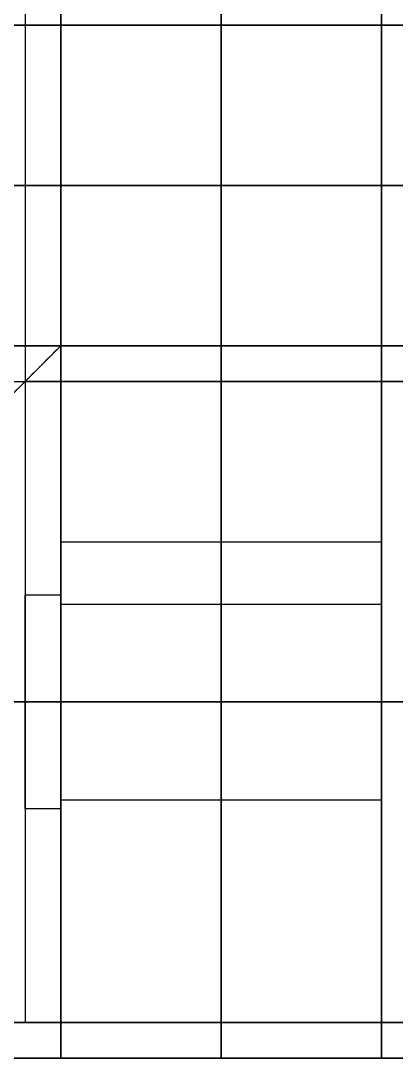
# Model space of a CAD drawing. Header units: millimetres. Extents: x -6529 to 809, y -8611 to 207.
# Drawn here: x -469.2 to -448.1, y -1108.6 to -1050.4 of the extents above; entities that cross this region are included whole.
import ezdxf

# ---------------------------------------------------------------- set-up
doc = ezdxf.new("R2010")
doc.units = ezdxf.units.MM
doc.header["$MEASUREMENT"] = 0
doc.layers.add('platen', color=7, linetype='Continuous', true_color=0x007f00)
doc.layers.add('staal', color=5, linetype='Continuous', true_color=0x0000ff)

# ---------------------------------------------------------------- blocks, each defined once
blk = doc.blocks.new('plaat base')
at = {"layer": 'platen'}
for points in [[(58, -900), (58, -1079), (58, -1258)], [(58, -900, 18), (58, -1079, 18), (58, -1258, 18)], [(58, -900, 9), (58, -1079, 9), (58, -1258, 9)], [(58, -1258), (58, -1258, 9), (58, -1258, 18)], [(58, -1258), (208, -1258), (358, -1258)], [(58, -1258, 18), (208, -1258, 18), (358, -1258, 18)], [(58, -1258, 9), (208, -1258, 9), (358, -1258, 9)]]:
    blk.add_open_spline(points, degree=2, dxfattribs=at)
blk = doc.blocks.new('top plaat')
at = {"layer": 'platen'}
for points in [[(0, -1236), (20, -1236), (40, -1236)], [(0, -1236, 18), (20, -1236, 18), (40, -1236, 18)], [(0, -1236, 9), (20, -1236, 9), (40, -1236, 9)], [(40, -1236), (40, -1236, 9), (40, -1236, 18)], [(40, -1236), (40, -1256), (40, -1276)], [(40, -1236, 18), (40, -1256, 18), (40, -1276, 18)], [(40, -1236, 9), (40, -1256, 9), (40, -1276, 9)], [(40, -1256), (40, -1256, 9), (40, -1256, 18)], [(40, -1276), (40, -1276, 9), (40, -1276, 18)]]:
    blk.add_open_spline(points, degree=2, dxfattribs=at)
for points in [[(40, -1276), (349, -1276), (658, -1276), (967, -1276), (1276, -1276)], [(40, -1276, 18), (349, -1276, 18), (658, -1276, 18), (967, -1276, 18), (1276, -1276, 18)], [(40, -1276, 9), (349, -1276, 9), (658, -1276, 9), (967, -1276, 9), (1276, -1276, 9)]]:
    blk.add_open_spline(points, degree=2, knots=[5973.638309, 5973.638309, 5973.638309, 6592.931454, 6592.931454, 7212.2246, 7212.2246, 7212.2246], dxfattribs=at)
blk = doc.blocks.new('plaat laag')
at = {"layer": 'platen'}
for p, q in [((-4.266, -1290.493, 562.5), (13.734, -1290.552, 562.5)), ((-4.266, -1290.493, 412.5), (13.734, -1290.552, 412.5)), ((-4.266, -1290.493, 337.5), (13.734, -1290.552, 337.5)), ((-4.266, -1290.493, 487.5), (13.734, -1290.552, 487.5)), ((-4.285, -1295.993, 568), (13.715, -1296.052, 568)), ((-4.285, -1295.993, 557), (13.715, -1296.052, 557)), ((-4.285, -1295.993, 418), (13.715, -1296.052, 418)), ((-4.285, -1295.993, 407), (13.715, -1296.052, 407)), ((-4.285, -1295.993, 343), (13.715, -1296.052, 343)), ((-4.285, -1295.993, 332), (13.715, -1296.052, 332)), ((-4.285, -1295.993, 493), (13.715, -1296.052, 493)), ((-4.285, -1295.993, 482), (13.715, -1296.052, 482)), ((-4.303, -1301.493, 562.5), (13.697, -1301.552, 562.5)), ((-4.303, -1301.493, 412.5), (13.697, -1301.552, 412.5)), ((-4.303, -1301.493, 337.5), (13.697, -1301.552, 337.5)), ((-4.303, -1301.493, 487.5), (13.697, -1301.552, 487.5))]:
    blk.add_line(p, q, dxfattribs=at)
for points in [[(-1.184, -357.998), (-0.592, -178.999), (0, 0)], [(0, 0, 300), (-0.096, -29, 300), (-0.192, -58, 300)], [(0, -0.001, 300), (-0.096, -29, 300), (-0.192, -58, 300)], [(7.816, -358.028), (8.408, -179.029), (9, -0.03)], [(9, -0.03, 300), (8.904, -29.03, 300), (8.808, -58.029, 300)], [(9, -0.03, 300), (8.904, -29.03, 300), (8.808, -58.029, 300)], [(16.816, -358.058), (17.408, -179.059), (18, -0.06)], [(18, -0.06, 300), (17.904, -29.059, 300), (17.808, -58.059, 300)], [(18, -0.06, 300), (17.904, -29.06, 300), (17.808, -58.059, 300)], [(-0.192, -58, 300), (-2.175, -657.996, 300), (-4.159, -1257.993, 300)], [(-0.192, -58, 658), (-0.688, -207.999, 658), (-1.184, -357.998, 658)], [(-0.192, -58, 300), (8.808, -58.029, 300), (17.808, -58.059, 300)], [(-0.192, -58, 300), (-0.192, -58, 479), (-0.192, -58, 658)], [(-0.192, -58, 658), (8.808, -58.029, 658), (17.808, -58.059, 658)], [(-0.192, -58, 300), (8.808, -58.029, 300), (17.808, -58.059, 300)], [(-0.192, -58, 479), (8.808, -58.029, 479), (17.808, -58.059, 479)], [(8.808, -58.029, 658), (8.312, -208.029, 658), (7.816, -358.028, 658)], [(8.808, -58.029, 300), (8.808, -58.029, 479), (8.808, -58.029, 658)], [(17.808, -58.059, 300), (15.825, -658.056, 300), (13.841, -1258.053, 300)], [(17.808, -58.059, 658), (17.312, -208.058, 658), (16.816, -358.058, 658)], [(17.808, -58.059, 300), (17.808, -58.059, 479), (17.808, -58.059, 658)], [(-3.167, -957.995, 600), (-3.759, -1136.994, 600), (-4.351, -1315.993, 600)], [(-4.159, -1257.993, -58), (-3.663, -1107.994, -58), (-3.167, -957.995, -58)], [(5.833, -958.025, 600), (5.241, -1137.024, 600), (4.649, -1316.023, 600)], [(4.841, -1258.023, -58), (5.337, -1108.024, -58), (5.833, -958.025, -58)], [(14.833, -958.054, 600), (14.241, -1137.053, 600), (13.649, -1316.052, 600)], [(13.841, -1258.053, -58), (14.337, -1108.053, -58), (14.833, -958.054, -58)], [(-4.351, -1315.993, 300), (-4.255, -1286.993, 300), (-4.159, -1257.993, 300)], [(-4.351, -1315.993, 300), (-4.255, -1286.993, 300), (-4.159, -1257.993, 300)], [(-4.159, -1257.993, 300), (4.841, -1258.023, 300), (13.841, -1258.053, 300)], [(-4.159, -1257.993, 300), (4.841, -1258.023, 300), (13.841, -1258.053, 300)], [(-4.159, -1257.993, 300), (-4.159, -1257.993, 121), (-4.159, -1257.993, -58)], [(-4.159, -1257.993, -58), (4.841, -1258.023, -58), (13.841, -1258.053, -58)], [(-4.159, -1257.993, 121), (4.841, -1258.023, 121), (13.841, -1258.053, 121)], [(4.649, -1316.023, 300), (4.745, -1287.023, 300), (4.841, -1258.023, 300)], [(4.649, -1316.023, 300), (4.745, -1287.023, 300), (4.841, -1258.023, 300)], [(4.841, -1258.023, 300), (4.841, -1258.023, 121), (4.841, -1258.023, -58)], [(13.649, -1316.052, 300), (13.745, -1287.052, 300), (13.841, -1258.053, 300)], [(13.649, -1316.052, 300), (13.745, -1287.052, 300), (13.841, -1258.053, 300)], [(13.841, -1258.053, 300), (13.841, -1258.053, 121), (13.841, -1258.053, -58)], [(-4.255, -1286.993, 300), (4.745, -1287.023, 300), (13.745, -1287.052, 300)], [(-4.255, -1286.993, 300), (4.745, -1287.023, 300), (13.745, -1287.052, 300)], [(-4.351, -1315.993, 600), (4.649, -1316.023, 600), (13.649, -1316.052, 600)], [(-4.351, -1315.993, 600), (-4.351, -1315.993, 450), (-4.351, -1315.993, 300)], [(13.649, -1316.052, 300), (4.649, -1316.023, 300), (-4.351, -1315.993, 300)], [(-4.351, -1315.993, 300), (4.649, -1316.023, 300), (13.649, -1316.052, 300)], [(-4.351, -1315.993, 450), (4.649, -1316.023, 450), (13.649, -1316.052, 450)], [(4.649, -1316.023, 600), (4.649, -1316.023, 450), (4.649, -1316.023, 300)], [(13.649, -1316.052, 600), (13.649, -1316.052, 450), (13.649, -1316.052, 300)]]:
    blk.add_open_spline(points, degree=2, dxfattribs=at)
for points in [[(-4.266, -1290.493, 562.5), (-4.266, -1290.493, 557), (-4.285, -1295.993, 557), (-4.303, -1301.493, 557), (-4.303, -1301.493, 562.5), (-4.303, -1301.493, 568), (-4.285, -1295.993, 568), (-4.266, -1290.493, 568), (-4.266, -1290.493, 562.5)], [(-4.266, -1290.493, 412.5), (-4.266, -1290.493, 407), (-4.285, -1295.993, 407), (-4.303, -1301.493, 407), (-4.303, -1301.493, 412.5), (-4.303, -1301.493, 418), (-4.285, -1295.993, 418), (-4.266, -1290.493, 418), (-4.266, -1290.493, 412.5)], [(-4.266, -1290.493, 337.5), (-4.266, -1290.493, 332), (-4.285, -1295.993, 332), (-4.303, -1301.493, 332), (-4.303, -1301.493, 337.5), (-4.303, -1301.493, 343), (-4.285, -1295.993, 343), (-4.266, -1290.493, 343), (-4.266, -1290.493, 337.5)], [(-4.266, -1290.493, 487.5), (-4.266, -1290.493, 482), (-4.285, -1295.993, 482), (-4.303, -1301.493, 482), (-4.303, -1301.493, 487.5), (-4.303, -1301.493, 493), (-4.285, -1295.993, 493), (-4.266, -1290.493, 493), (-4.266, -1290.493, 487.5)], [(13.734, -1290.552, 562.5), (13.734, -1290.552, 557), (13.715, -1296.052, 557), (13.697, -1301.552, 557), (13.697, -1301.552, 562.5), (13.697, -1301.552, 568), (13.715, -1296.052, 568), (13.734, -1290.552, 568), (13.734, -1290.552, 562.5)], [(13.734, -1290.552, 412.5), (13.734, -1290.552, 407), (13.715, -1296.052, 407), (13.697, -1301.552, 407), (13.697, -1301.552, 412.5), (13.697, -1301.552, 418), (13.715, -1296.052, 418), (13.734, -1290.552, 418), (13.734, -1290.552, 412.5)], [(13.734, -1290.552, 337.5), (13.734, -1290.552, 332), (13.715, -1296.052, 332), (13.697, -1301.552, 332), (13.697, -1301.552, 337.5), (13.697, -1301.552, 343), (13.715, -1296.052, 343), (13.734, -1290.552, 343), (13.734, -1290.552, 337.5)], [(13.734, -1290.552, 487.5), (13.734, -1290.552, 482), (13.715, -1296.052, 482), (13.697, -1301.552, 482), (13.697, -1301.552, 487.5), (13.697, -1301.552, 493), (13.715, -1296.052, 493), (13.734, -1290.552, 493), (13.734, -1290.552, 487.5)]]:
    blk.add_rational_spline(points, [1, 0.707106781187, 1, 0.707106781187, 1, 0.707106781187, 1, 0.707106781187, 1], degree=2, knots=[-31.415927, -31.415927, -31.415927, -23.561945, -23.561945, -15.707963, -15.707963, -7.853982, -7.853982, 0, 0, 0], dxfattribs=at)

msp = doc.modelspace()

# ---------------------------------------------------------------- linework, layer by layer
at = {"layer": 'staal'}
for p, q in [((-506.974, -1108.633), (-466.974, -1068.633)), ((-506.974, -1108.633), (-466.974, -1068.633)), ((-466.974, -1068.633), (-506.974, -1108.633, 40)), ((-506.974, -1108.633, 676), (-466.974, -1068.633, 676)), ((-466.974, -1068.633, 25), (-468.974, -1070.633, 25)), ((-466.974, -1068.633, 25), (-468.974, -1070.633, 25)), ((-466.974, -1068.633, 701), (-468.974, -1070.633, 701)), ((-466.974, -1082.633, 95.5), (-468.974, -1082.633, 95.5)), ((-466.974, -1082.633, 170.5), (-468.974, -1082.633, 170.5)), ((-466.974, -1082.633, 320.5), (-468.974, -1082.633, 320.5)), ((-466.974, -1082.633, 245.5), (-468.974, -1082.633, 245.5)), ((-466.974, -1082.633, 470.5), (-468.974, -1082.633, 470.5)), ((-466.974, -1082.633, 395.5), (-468.974, -1082.633, 395.5)), ((-466.974, -1082.633, 620.5), (-468.974, -1082.633, 620.5)), ((-466.974, -1082.633, 545.5), (-468.974, -1082.633, 545.5)), ((-468.974, -1088.633, 40), (-466.974, -1088.633, 40)), ((-466.974, -1088.633, 89.5), (-468.974, -1088.633, 89.5)), ((-466.974, -1088.633, 101.5), (-468.974, -1088.633, 101.5)), ((-466.974, -1088.633, 164.5), (-468.974, -1088.633, 164.5)), ((-466.974, -1088.633, 176.5), (-468.974, -1088.633, 176.5)), ((-466.974, -1088.633, 314.5), (-468.974, -1088.633, 314.5)), ((-466.974, -1088.633, 326.5), (-468.974, -1088.633, 326.5)), ((-466.974, -1088.633, 239.5), (-468.974, -1088.633, 239.5)), ((-466.974, -1088.633, 251.5), (-468.974, -1088.633, 251.5)), ((-466.974, -1088.633, 464.5), (-468.974, -1088.633, 464.5)), ((-466.974, -1088.633, 476.5), (-468.974, -1088.633, 476.5)), ((-466.974, -1088.633, 389.5), (-468.974, -1088.633, 389.5)), ((-466.974, -1088.633, 401.5), (-468.974, -1088.633, 401.5)), ((-466.974, -1088.633, 614.5), (-468.974, -1088.633, 614.5)), ((-466.974, -1088.633, 626.5), (-468.974, -1088.633, 626.5)), ((-466.974, -1088.633, 539.5), (-468.974, -1088.633, 539.5)), ((-466.974, -1088.633, 551.5), (-468.974, -1088.633, 551.5)), ((-466.974, -1094.633, 95.5), (-468.974, -1094.633, 95.5)), ((-466.974, -1094.633, 170.5), (-468.974, -1094.633, 170.5)), ((-466.974, -1094.633, 320.5), (-468.974, -1094.633, 320.5)), ((-466.974, -1094.633, 245.5), (-468.974, -1094.633, 245.5)), ((-466.974, -1094.633, 470.5), (-468.974, -1094.633, 470.5)), ((-466.974, -1094.633, 395.5), (-468.974, -1094.633, 395.5)), ((-466.974, -1094.633, 620.5), (-468.974, -1094.633, 620.5)), ((-466.974, -1094.633, 545.5), (-468.974, -1094.633, 545.5))]:
    msp.add_line(p, q, dxfattribs=at)
for points in [[(-506.974, 207.367), (809.026, 207.367), (809.026, -1108.633), (-506.974, -1108.633)], [(-466.974, 167.367), (769.026, 167.367), (769.026, -1068.633), (-466.974, -1068.633)]]:
    msp.add_lwpolyline(points, close=True, dxfattribs=at)
for points in [[(-468.974, 169.367, 38), (-468.974, -450.633, 38), (-468.974, -1070.633, 38)], [(-468.974, 169.367, 2), (-468.974, -450.633, 2), (-468.974, -1070.633, 2)], [(-468.974, 169.367, 714), (-468.974, -450.633, 714), (-468.974, -1070.633, 714)], [(-468.974, 169.367, 678), (-468.974, -450.633, 678), (-468.974, -1070.633, 678)], [(-466.974, 167.367), (-466.974, -450.633), (-466.974, -1068.633)], [(-466.974, 167.367, 40), (-466.974, -450.633, 40), (-466.974, -1068.633, 40)], [(-466.974, 167.367, 676), (-466.974, -450.633, 676), (-466.974, -1068.633, 676)], [(-466.974, 167.367, 716), (-466.974, -450.633, 716), (-466.974, -1068.633, 716)], [(-468.974, -1019.133, 20), (-468.974, -1044.883, 20), (-468.974, -1070.633, 20)], [(-468.974, -1019.133, 696), (-468.974, -1044.883, 696), (-468.974, -1070.633, 696)], [(-466.974, -1019.133, 20), (-466.974, -1043.883, 20), (-466.974, -1068.633, 20)], [(-466.974, -1019.133, 696), (-466.974, -1043.883, 696), (-466.974, -1068.633, 696)], [(-506.974, -1108.633, 40), (-486.974, -1088.633, 40), (-466.974, -1068.633, 40)], [(-506.974, -1108.633, 40), (-486.974, -1088.633, 40), (-466.974, -1068.633, 40)], [(-506.974, -1108.633, 676), (-486.974, -1088.633, 676), (-466.974, -1068.633, 676)], [(-466.974, -1068.633, 716), (-486.974, -1088.633, 716), (-506.974, -1108.633, 716)], [(-506.974, -1108.633, 716), (-486.974, -1088.633, 716), (-466.974, -1068.633, 716)], [(-466.974, -1068.633, 40), (-486.974, -1068.633, 40), (-506.974, -1068.633, 40)], [(-466.974, -1068.633, 676), (-486.974, -1068.633, 676), (-506.974, -1068.633, 676)], [(-466.974, -1068.633, 658), (-486.974, -1068.633, 658), (-506.974, -1068.633, 658)], [(-468.974, -1070.633, 701), (-467.974, -1069.633, 701), (-466.974, -1068.633, 701)], [(-466.974, -1068.633), (-466.974, -1068.633, 20), (-466.974, -1068.633, 40)], [(-466.974, -1068.633), (-466.974, -1068.633, 20), (-466.974, -1068.633, 40)], [(769.026, -1068.633), (151.026, -1068.633), (-466.974, -1068.633)], [(769.026, -1068.633, 40), (151.026, -1068.633, 40), (-466.974, -1068.633, 40)], [(-417.474, -1068.633, 20), (-442.224, -1068.633, 20), (-466.974, -1068.633, 20)], [(-466.974, -1068.633, 676), (-466.974, -1068.633, 696), (-466.974, -1068.633, 716)], [(-466.974, -1068.633, 676), (151.026, -1068.633, 676), (769.026, -1068.633, 676)], [(-466.974, -1068.633, 716), (151.026, -1068.633, 716), (769.026, -1068.633, 716)], [(-466.974, -1068.633, 696), (-442.224, -1068.633, 696), (-417.474, -1068.633, 696)], [(-466.974, -1068.633, 676), (-466.974, -1068.633, 696), (-466.974, -1068.633, 716)], [(-466.974, -1108.633, 40), (-466.974, -1088.633, 40), (-466.974, -1068.633, 40)], [(-466.974, -1068.633, 40), (-466.974, -1068.633, 358), (-466.974, -1068.633, 676)], [(-466.974, -1108.633, 676), (-466.974, -1088.633, 676), (-466.974, -1068.633, 676)], [(-466.974, -1108.633, 658), (-466.974, -1088.633, 658), (-466.974, -1068.633, 658)], [(-468.974, -1070.633, 38), (-486.974, -1088.633, 38), (-504.974, -1106.633, 38)], [(-504.974, -1106.633, 2), (-486.974, -1088.633, 2), (-468.974, -1070.633, 2)], [(-468.974, -1070.633, 38), (-486.974, -1088.633, 38), (-504.974, -1106.633, 38)], [(-504.974, -1106.633, 2), (-486.974, -1088.633, 2), (-468.974, -1070.633, 2)], [(-504.974, -1106.633, 714), (-486.974, -1088.633, 714), (-468.974, -1070.633, 714)], [(-468.974, -1070.633, 678), (-486.974, -1088.633, 678), (-504.974, -1106.633, 678)], [(-468.974, -1070.633, 714), (-486.974, -1088.633, 714), (-504.974, -1106.633, 714)], [(-504.974, -1106.633, 678), (-486.974, -1088.633, 678), (-468.974, -1070.633, 678)], [(-504.974, -1070.633, 40), (-486.974, -1070.633, 40), (-468.974, -1070.633, 40)], [(-504.974, -1070.633, 676), (-486.974, -1070.633, 676), (-468.974, -1070.633, 676)], [(-504.974, -1070.633, 658), (-486.974, -1070.633, 658), (-468.974, -1070.633, 658)], [(-468.974, -1070.633, 2), (-468.974, -1070.633, 20), (-468.974, -1070.633, 38)], [(-468.974, -1070.633, 2), (-468.974, -1070.633, 20), (-468.974, -1070.633, 38)], [(771.026, -1070.633, 38), (151.026, -1070.633, 38), (-468.974, -1070.633, 38)], [(771.026, -1070.633, 2), (151.026, -1070.633, 2), (-468.974, -1070.633, 2)], [(-417.474, -1070.633, 20), (-443.224, -1070.633, 20), (-468.974, -1070.633, 20)], [(-468.974, -1070.633, 714), (-468.974, -1070.633, 696), (-468.974, -1070.633, 678)], [(-468.974, -1070.633, 714), (151.026, -1070.633, 714), (771.026, -1070.633, 714)], [(-468.974, -1070.633, 678), (151.026, -1070.633, 678), (771.026, -1070.633, 678)], [(-468.974, -1070.633, 696), (-443.224, -1070.633, 696), (-417.474, -1070.633, 696)], [(-468.974, -1070.633, 678), (-468.974, -1070.633, 696), (-468.974, -1070.633, 714)], [(-468.974, -1070.633, 40), (-468.974, -1070.633, 358), (-468.974, -1070.633, 676)], [(-468.974, -1070.633, 40), (-468.974, -1088.633, 40), (-468.974, -1106.633, 40)], [(-468.974, -1070.633, 676), (-468.974, -1088.633, 676), (-468.974, -1106.633, 676)], [(-468.974, -1070.633, 658), (-468.974, -1088.633, 658), (-468.974, -1106.633, 658)], [(-416.474, -1088.633, 40), (-451.724, -1088.633, 40), (-486.974, -1088.633, 40)], [(-416.474, -1088.633, 38), (-451.724, -1088.633, 38), (-486.974, -1088.633, 38)], [(-416.474, -1088.633, 2), (-451.724, -1088.633, 2), (-486.974, -1088.633, 2)], [(-416.474, -1088.633), (-451.724, -1088.633), (-486.974, -1088.633)], [(-486.974, -1088.633, 716), (-451.724, -1088.633, 716), (-416.474, -1088.633, 716)], [(-486.974, -1088.633, 714), (-451.724, -1088.633, 714), (-416.474, -1088.633, 714)], [(-486.974, -1088.633, 678), (-451.724, -1088.633, 678), (-416.474, -1088.633, 678)], [(-486.974, -1088.633, 676), (-451.724, -1088.633, 676), (-416.474, -1088.633, 676)], [(-468.974, -1088.633, 40), (-468.974, -1088.633, 64.75), (-468.974, -1088.633, 89.5)], [(-468.974, -1088.633, 101.5), (-468.974, -1088.633, 133), (-468.974, -1088.633, 164.5)], [(-468.974, -1088.633, 176.5), (-468.974, -1088.633, 208), (-468.974, -1088.633, 239.5)], [(-468.974, -1088.633, 251.5), (-468.974, -1088.633, 283), (-468.974, -1088.633, 314.5)], [(-468.974, -1088.633, 326.5), (-468.974, -1088.633, 358), (-468.974, -1088.633, 389.5)], [(-468.974, -1088.633, 401.5), (-468.974, -1088.633, 433), (-468.974, -1088.633, 464.5)], [(-468.974, -1088.633, 476.5), (-468.974, -1088.633, 508), (-468.974, -1088.633, 539.5)], [(-468.974, -1088.633, 551.5), (-468.974, -1088.633, 583), (-468.974, -1088.633, 614.5)], [(-468.974, -1088.633, 626.5), (-468.974, -1088.633, 651.25), (-468.974, -1088.633, 676)], [(-466.974, -1088.633, 40), (-466.974, -1088.633, 64.75), (-466.974, -1088.633, 89.5)], [(-466.974, -1088.633, 101.5), (-466.974, -1088.633, 133), (-466.974, -1088.633, 164.5)], [(-466.974, -1088.633, 176.5), (-466.974, -1088.633, 208), (-466.974, -1088.633, 239.5)], [(-466.974, -1088.633, 251.5), (-466.974, -1088.633, 283), (-466.974, -1088.633, 314.5)], [(-466.974, -1088.633, 326.5), (-466.974, -1088.633, 358), (-466.974, -1088.633, 389.5)], [(-466.974, -1088.633, 401.5), (-466.974, -1088.633, 433), (-466.974, -1088.633, 464.5)], [(-466.974, -1088.633, 476.5), (-466.974, -1088.633, 508), (-466.974, -1088.633, 539.5)], [(-466.974, -1088.633, 551.5), (-466.974, -1088.633, 583), (-466.974, -1088.633, 614.5)], [(-466.974, -1088.633, 626.5), (-466.974, -1088.633, 651.25), (-466.974, -1088.633, 676)], [(807.026, -1106.633, 38), (151.026, -1106.633, 38), (-504.974, -1106.633, 38)], [(807.026, -1106.633, 2), (151.026, -1106.633, 2), (-504.974, -1106.633, 2)], [(-417.474, -1106.633, 20), (-461.224, -1106.633, 20), (-504.974, -1106.633, 20)], [(-504.974, -1106.633, 714), (151.026, -1106.633, 714), (807.026, -1106.633, 714)], [(-504.974, -1106.633, 678), (151.026, -1106.633, 678), (807.026, -1106.633, 678)], [(-504.974, -1106.633, 696), (-461.224, -1106.633, 696), (-417.474, -1106.633, 696)], [(-468.974, -1106.633, 40), (-486.974, -1106.633, 40), (-504.974, -1106.633, 40)], [(-468.974, -1106.633, 676), (-486.974, -1106.633, 676), (-504.974, -1106.633, 676)], [(-468.974, -1106.633, 658), (-486.974, -1106.633, 658), (-504.974, -1106.633, 658)], [(-468.974, -1106.633, 40), (-468.974, -1106.633, 358), (-468.974, -1106.633, 676)], [(809.026, -1108.633), (151.026, -1108.633), (-506.974, -1108.633)], [(809.026, -1108.633, 40), (151.026, -1108.633, 40), (-506.974, -1108.633, 40)], [(-417.474, -1108.633, 20), (-462.224, -1108.633, 20), (-506.974, -1108.633, 20)], [(-506.974, -1108.633, 676), (151.026, -1108.633, 676), (809.026, -1108.633, 676)], [(-506.974, -1108.633, 716), (151.026, -1108.633, 716), (809.026, -1108.633, 716)], [(-506.974, -1108.633, 696), (-462.224, -1108.633, 696), (-417.474, -1108.633, 696)], [(-506.974, -1108.633, 40), (-486.974, -1108.633, 40), (-466.974, -1108.633, 40)], [(-506.974, -1108.633, 676), (-486.974, -1108.633, 676), (-466.974, -1108.633, 676)], [(-506.974, -1108.633, 658), (-486.974, -1108.633, 658), (-466.974, -1108.633, 658)], [(-466.974, -1108.633, 40), (-466.974, -1108.633, 358), (-466.974, -1108.633, 676)]]:
    msp.add_open_spline(points, degree=2, dxfattribs=at)
for points, weights, knots in [([(-468.974, -1082.633, 95.5), (-468.974, -1082.633, 101.5), (-468.974, -1088.633, 101.5), (-468.974, -1094.633, 101.5), (-468.974, -1094.633, 95.5), (-468.974, -1094.633, 89.5), (-468.974, -1088.633, 89.5), (-468.974, -1082.633, 89.5), (-468.974, -1082.633, 95.5)], [1, 0.707106781187, 1, 0.707106781187, 1, 0.707106781187, 1, 0.707106781187, 1], [0, 0, 0, 7.853982, 7.853982, 15.707963, 15.707963, 23.561945, 23.561945, 31.415927, 31.415927, 31.415927]), ([(-468.974, -1082.633, 170.5), (-468.974, -1082.633, 176.5), (-468.974, -1088.633, 176.5), (-468.974, -1094.633, 176.5), (-468.974, -1094.633, 170.5), (-468.974, -1094.633, 164.5), (-468.974, -1088.633, 164.5), (-468.974, -1082.633, 164.5), (-468.974, -1082.633, 170.5)], [1, 0.707106781187, 1, 0.707106781187, 1, 0.707106781187, 1, 0.707106781187, 1], [0, 0, 0, 7.853982, 7.853982, 15.707963, 15.707963, 23.561945, 23.561945, 31.415927, 31.415927, 31.415927]), ([(-468.974, -1082.633, 320.5), (-468.974, -1082.633, 326.5), (-468.974, -1088.633, 326.5), (-468.974, -1094.633, 326.5), (-468.974, -1094.633, 320.5), (-468.974, -1094.633, 314.5), (-468.974, -1088.633, 314.5), (-468.974, -1082.633, 314.5), (-468.974, -1082.633, 320.5)], [1, 0.707106781187, 1, 0.707106781187, 1, 0.707106781187, 1, 0.707106781187, 1], [0, 0, 0, 7.853982, 7.853982, 15.707963, 15.707963, 23.561945, 23.561945, 31.415927, 31.415927, 31.415927]), ([(-468.974, -1082.633, 245.5), (-468.974, -1082.633, 251.5), (-468.974, -1088.633, 251.5), (-468.974, -1094.633, 251.5), (-468.974, -1094.633, 245.5), (-468.974, -1094.633, 239.5), (-468.974, -1088.633, 239.5), (-468.974, -1082.633, 239.5), (-468.974, -1082.633, 245.5)], [1, 0.707106781187, 1, 0.707106781187, 1, 0.707106781187, 1, 0.707106781187, 1], [0, 0, 0, 7.853982, 7.853982, 15.707963, 15.707963, 23.561945, 23.561945, 31.415927, 31.415927, 31.415927]), ([(-468.974, -1082.633, 470.5), (-468.974, -1082.633, 476.5), (-468.974, -1088.633, 476.5), (-468.974, -1094.633, 476.5), (-468.974, -1094.633, 470.5), (-468.974, -1094.633, 464.5), (-468.974, -1088.633, 464.5), (-468.974, -1082.633, 464.5), (-468.974, -1082.633, 470.5)], [1, 0.707106781187, 1, 0.707106781187, 1, 0.707106781187, 1, 0.707106781187, 1], [0, 0, 0, 7.853982, 7.853982, 15.707963, 15.707963, 23.561945, 23.561945, 31.415927, 31.415927, 31.415927]), ([(-468.974, -1082.633, 395.5), (-468.974, -1082.633, 401.5), (-468.974, -1088.633, 401.5), (-468.974, -1094.633, 401.5), (-468.974, -1094.633, 395.5), (-468.974, -1094.633, 389.5), (-468.974, -1088.633, 389.5), (-468.974, -1082.633, 389.5), (-468.974, -1082.633, 395.5)], [1, 0.707106781187, 1, 0.707106781187, 1, 0.707106781187, 1, 0.707106781187, 1], [0, 0, 0, 7.853982, 7.853982, 15.707963, 15.707963, 23.561945, 23.561945, 31.415927, 31.415927, 31.415927]), ([(-468.974, -1082.633, 620.5), (-468.974, -1082.633, 626.5), (-468.974, -1088.633, 626.5), (-468.974, -1094.633, 626.5), (-468.974, -1094.633, 620.5), (-468.974, -1094.633, 614.5), (-468.974, -1088.633, 614.5), (-468.974, -1082.633, 614.5), (-468.974, -1082.633, 620.5)], [1, 0.707106781187, 1, 0.707106781187, 1, 0.707106781187, 1, 0.707106781187, 1], [0, 0, 0, 7.853982, 7.853982, 15.707963, 15.707963, 23.561945, 23.561945, 31.415927, 31.415927, 31.415927]), ([(-468.974, -1082.633, 545.5), (-468.974, -1082.633, 551.5), (-468.974, -1088.633, 551.5), (-468.974, -1094.633, 551.5), (-468.974, -1094.633, 545.5), (-468.974, -1094.633, 539.5), (-468.974, -1088.633, 539.5), (-468.974, -1082.633, 539.5), (-468.974, -1082.633, 545.5)], [1, 0.707106781187, 1, 0.707106781187, 1, 0.707106781187, 1, 0.707106781187, 1], [0, 0, 0, 7.853982, 7.853982, 15.707963, 15.707963, 23.561945, 23.561945, 31.415927, 31.415927, 31.415927]), ([(-466.974, -1082.633, 95.5), (-466.974, -1082.633, 89.5), (-466.974, -1088.633, 89.5), (-466.974, -1094.633, 89.5), (-466.974, -1094.633, 95.5), (-466.974, -1094.633, 101.5), (-466.974, -1088.633, 101.5), (-466.974, -1082.633, 101.5), (-466.974, -1082.633, 95.5)], [1, 0.707106781187, 1, 0.707106781187, 1, 0.707106781187, 1, 0.707106781187, 1], [-31.415927, -31.415927, -31.415927, -23.561945, -23.561945, -15.707963, -15.707963, -7.853982, -7.853982, 0, 0, 0]), ([(-466.974, -1082.633, 170.5), (-466.974, -1082.633, 164.5), (-466.974, -1088.633, 164.5), (-466.974, -1094.633, 164.5), (-466.974, -1094.633, 170.5), (-466.974, -1094.633, 176.5), (-466.974, -1088.633, 176.5), (-466.974, -1082.633, 176.5), (-466.974, -1082.633, 170.5)], [1, 0.707106781187, 1, 0.707106781187, 1, 0.707106781187, 1, 0.707106781187, 1], [-31.415927, -31.415927, -31.415927, -23.561945, -23.561945, -15.707963, -15.707963, -7.853982, -7.853982, 0, 0, 0]), ([(-466.974, -1082.633, 320.5), (-466.974, -1082.633, 314.5), (-466.974, -1088.633, 314.5), (-466.974, -1094.633, 314.5), (-466.974, -1094.633, 320.5), (-466.974, -1094.633, 326.5), (-466.974, -1088.633, 326.5), (-466.974, -1082.633, 326.5), (-466.974, -1082.633, 320.5)], [1, 0.707106781187, 1, 0.707106781187, 1, 0.707106781187, 1, 0.707106781187, 1], [-31.415927, -31.415927, -31.415927, -23.561945, -23.561945, -15.707963, -15.707963, -7.853982, -7.853982, 0, 0, 0]), ([(-466.974, -1082.633, 245.5), (-466.974, -1082.633, 239.5), (-466.974, -1088.633, 239.5), (-466.974, -1094.633, 239.5), (-466.974, -1094.633, 245.5), (-466.974, -1094.633, 251.5), (-466.974, -1088.633, 251.5), (-466.974, -1082.633, 251.5), (-466.974, -1082.633, 245.5)], [1, 0.707106781187, 1, 0.707106781187, 1, 0.707106781187, 1, 0.707106851018, 0.999999860338], [-31.415927, -31.415927, -31.415927, -23.561944, -23.561944, -15.707962, -15.707962, -7.85398, -7.85398, 0, 0, 0]), ([(-466.974, -1082.633, 470.5), (-466.974, -1082.633, 464.5), (-466.974, -1088.633, 464.5), (-466.974, -1094.633, 464.5), (-466.974, -1094.633, 470.5), (-466.974, -1094.633, 476.5), (-466.974, -1088.633, 476.5), (-466.974, -1082.633, 476.5), (-466.974, -1082.633, 470.5)], [1, 0.707106781187, 1, 0.707106781187, 1, 0.707106781187, 1, 0.707106781187, 1], [-31.415927, -31.415927, -31.415927, -23.561945, -23.561945, -15.707963, -15.707963, -7.853982, -7.853982, 0, 0, 0]), ([(-466.974, -1082.633, 395.5), (-466.974, -1082.633, 389.5), (-466.974, -1088.633, 389.5), (-466.974, -1094.633, 389.5), (-466.974, -1094.633, 395.5), (-466.974, -1094.633, 401.5), (-466.974, -1088.633, 401.5), (-466.974, -1082.633, 401.5), (-466.974, -1082.633, 395.5)], [1, 0.707106781187, 1, 0.707106781187, 1, 0.707106781187, 1, 0.707106781187, 1], [-31.415927, -31.415927, -31.415927, -23.561945, -23.561945, -15.707963, -15.707963, -7.853982, -7.853982, 0, 0, 0]), ([(-466.974, -1082.633, 620.5), (-466.974, -1082.633, 614.5), (-466.974, -1088.633, 614.5), (-466.974, -1094.633, 614.5), (-466.974, -1094.633, 620.5), (-466.974, -1094.633, 626.5), (-466.974, -1088.633, 626.5), (-466.974, -1082.633, 626.5), (-466.974, -1082.633, 620.5)], [1, 0.707106781187, 1, 0.707106781187, 1, 0.707106781187, 1, 0.707106781187, 1], [-31.415927, -31.415927, -31.415927, -23.561945, -23.561945, -15.707963, -15.707963, -7.853982, -7.853982, 0, 0, 0]), ([(-466.974, -1082.633, 545.5), (-466.974, -1082.633, 539.5), (-466.974, -1088.633, 539.5), (-466.974, -1094.633, 539.5), (-466.974, -1094.633, 545.5), (-466.974, -1094.633, 551.5), (-466.974, -1088.633, 551.5), (-466.974, -1082.633, 551.5), (-466.974, -1082.633, 545.5)], [1, 0.707106781187, 1, 0.707106781187, 1, 0.707106781187, 1, 0.707106781187, 1], [-31.415927, -31.415927, -31.415927, -23.561945, -23.561945, -15.707963, -15.707963, -7.853982, -7.853982, 0, 0, 0])]:
    msp.add_rational_spline(points, weights, degree=2, knots=knots, dxfattribs=at)

# ---------------------------------------------------------------- block references
at = {"layer": 'platen'}
for name, p in [('plaat base', (-506.974, 149.367, 40)), ('top plaat', (-506.974, 167.367, 716))]:
    msp.add_blockref(name, p, dxfattribs=at)
for p, rotation in [((-466.974, 207.367, 58), 0.1894193054011234), ((-506.974, -1068.633, 58), 90.18941930540112)]:
    msp.add_blockref('plaat laag', p, dxfattribs=dict(at, rotation=rotation))

doc.saveas('drawing.dxf')
